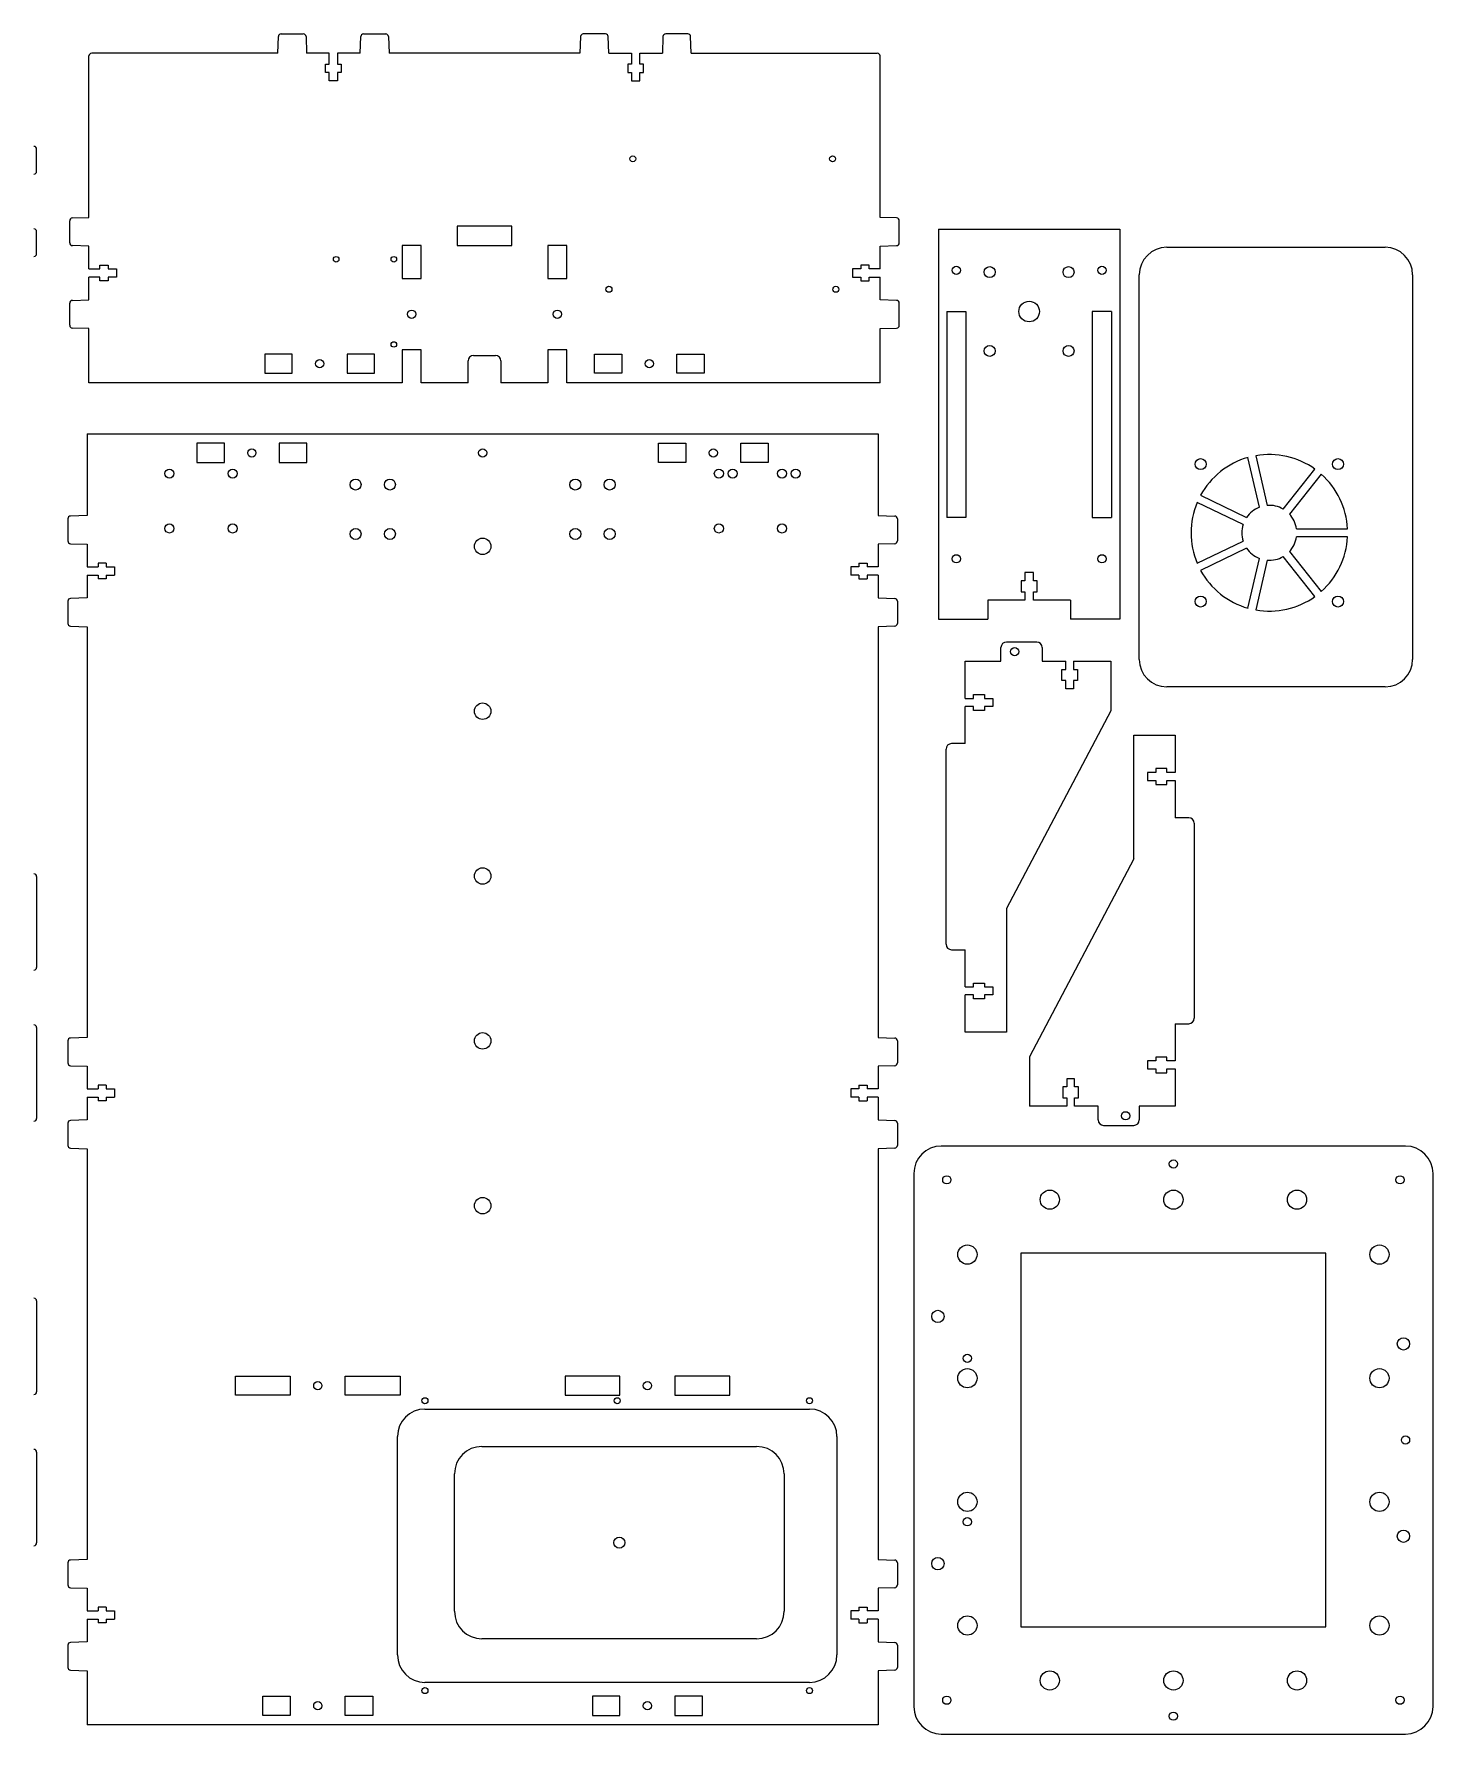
# Model space of a CAD drawing. Header units: millimetres. Extents: x 59 to 1216, y -522 to 793.
# Drawn here: x 703 to 1212, y 173 to 792 of the extents above; entities that cross this region are included whole.
import ezdxf

# ---------------------------------------------------------------- set-up
doc = ezdxf.new("R2010")
doc.units = ezdxf.units.MM

msp = doc.modelspace()

# ---------------------------------------------------------------- linework, layer by layer
at = {"color": 7, "linetype": 'Continuous', "lineweight": 15}
for p, q in [((791.58, 784.93), (791.79, 790.96)), ((792.79, 791.93), (800.86, 791.93)), ((801.86, 790.96), (802.07, 784.93)), ((821.58, 784.93), (821.79, 790.96)), ((822.79, 791.93), (830.86, 791.93)), ((831.86, 790.96), (832.07, 784.93)), ((901.79, 790.96), (901.58, 784.93)), ((910.86, 791.93), (902.79, 791.93)), ((912.07, 784.93), (911.86, 790.96)), ((931.79, 790.96), (931.58, 784.93)), ((940.86, 791.93), (932.79, 791.93)), ((942.07, 784.93), (941.86, 790.96)), ((722.82, 725.17), (722.82, 783.93)), ((791.58, 784.93), (723.82, 784.93)), ((810.32, 784.93), (802.07, 784.93)), ((808.95, 780.93), (810.32, 780.93)), ((808.95, 777.93), (808.95, 780.93)), ((810.32, 780.93), (810.32, 784.93)), ((813.32, 784.93), (813.32, 780.93)), ((821.58, 784.93), (813.32, 784.93)), ((813.32, 780.93), (814.7, 780.93)), ((814.7, 780.93), (814.7, 777.93)), ((901.58, 784.93), (832.07, 784.93)), ((912.07, 784.93), (920.32, 784.93)), ((920.32, 780.93), (918.95, 780.93)), ((918.95, 780.93), (918.95, 777.93)), ((920.32, 784.93), (920.32, 780.93)), ((923.32, 780.93), (923.32, 784.93)), ((923.32, 784.93), (931.58, 784.93)), ((924.7, 780.93), (923.32, 780.93)), ((924.7, 777.93), (924.7, 780.93)), ((942.07, 784.93), (1009.82, 784.93)), ((1010.82, 725.17), (1010.82, 783.93)), ((810.32, 777.93), (808.95, 777.93)), ((810.32, 774.93), (810.32, 777.93)), ((813.32, 774.93), (810.32, 774.93)), ((813.32, 777.93), (813.32, 774.93)), ((814.7, 777.93), (813.32, 777.93)), ((918.95, 777.93), (920.32, 777.93)), ((920.32, 777.93), (920.32, 774.93)), ((920.32, 774.93), (923.32, 774.93)), ((923.32, 774.93), (923.32, 777.93)), ((923.32, 777.93), (924.7, 777.93)), ((703.78, 741.95), (703.78, 750.01)), ((716.79, 724.96), (722.82, 725.17)), ((1016.86, 724.96), (1010.82, 725.17)), ((703.78, 711.95), (703.78, 720.01)), ((715.82, 715.89), (715.82, 723.96)), ((876.82, 721.93), (856.82, 721.93)), ((856.82, 721.93), (856.82, 714.93)), ((876.82, 714.93), (876.82, 721.93)), ((1017.82, 715.89), (1017.82, 723.96)), ((1032.09, 720.91), (1032.09, 578.91)), ((1032.09, 720.91), (1098.09, 720.91)), ((1098.09, 720.91), (1098.09, 578.91)), ((722.82, 714.68), (716.79, 714.89)), ((722.82, 706.43), (722.82, 714.68)), ((843.82, 714.93), (836.82, 714.93)), ((836.82, 714.93), (836.82, 702.93)), ((843.82, 702.93), (843.82, 714.93)), ((856.82, 714.93), (876.82, 714.93)), ((889.82, 714.93), (889.82, 702.93)), ((896.82, 714.93), (889.82, 714.93)), ((896.82, 702.93), (896.82, 714.93)), ((1010.82, 714.68), (1016.86, 714.89)), ((1010.82, 706.43), (1010.82, 714.68)), ((1115.19, 714.29), (1194.69, 714.29)), ((722.82, 706.43), (726.82, 706.43)), ((726.82, 707.8), (729.82, 707.8)), ((726.82, 706.43), (726.82, 707.8)), ((729.82, 707.8), (729.82, 706.43)), ((729.82, 706.43), (732.82, 706.43)), ((732.82, 706.43), (732.82, 703.43)), ((1003.82, 706.43), (1000.82, 706.43)), ((1000.82, 706.43), (1000.82, 703.43)), ((1006.82, 707.8), (1003.82, 707.8)), ((1003.82, 707.8), (1003.82, 706.43)), ((1006.82, 706.43), (1006.82, 707.8)), ((1010.82, 706.43), (1006.82, 706.43)), ((722.82, 695.17), (722.82, 703.43)), ((726.82, 703.43), (722.82, 703.43)), ((726.82, 702.05), (726.82, 703.43)), ((729.82, 702.05), (726.82, 702.05)), ((729.82, 703.43), (729.82, 702.05)), ((732.82, 703.43), (729.82, 703.43)), ((836.82, 702.93), (843.82, 702.93)), ((889.82, 702.93), (896.82, 702.93)), ((1000.82, 703.43), (1003.82, 703.43)), ((1003.82, 703.43), (1003.82, 702.05)), ((1003.82, 702.05), (1006.82, 702.05)), ((1006.82, 702.05), (1006.82, 703.43)), ((1006.82, 703.43), (1010.82, 703.43)), ((1010.82, 695.17), (1010.82, 703.43)), ((1105.19, 564.29), (1105.19, 704.29)), ((1204.69, 704.29), (1204.69, 564.29)), ((715.82, 685.89), (715.82, 693.96)), ((716.79, 694.96), (722.82, 695.17)), ((1016.86, 694.96), (1010.82, 695.17)), ((1017.82, 685.89), (1017.82, 693.96)), ((1035.09, 690.91), (1042.09, 690.91)), ((1035.09, 690.91), (1035.09, 615.91)), ((1042.09, 690.91), (1042.09, 615.91)), ((1095.09, 690.91), (1088.09, 690.91)), ((1088.09, 690.91), (1088.09, 615.91)), ((1095.09, 690.91), (1095.09, 615.91)), ((722.82, 684.68), (716.79, 684.89)), ((722.82, 664.93), (722.82, 684.68)), ((1010.82, 684.68), (1016.86, 684.89)), ((1010.82, 664.93), (1010.82, 684.68)), ((786.82, 675.43), (786.82, 668.43)), ((796.82, 675.43), (786.82, 675.43)), ((796.82, 668.43), (796.82, 675.43)), ((826.82, 675.43), (816.82, 675.43)), ((816.82, 675.43), (816.82, 668.43)), ((826.82, 668.43), (826.82, 675.43)), ((843.82, 676.93), (836.82, 676.93)), ((836.82, 676.93), (836.82, 664.93)), ((843.82, 664.93), (843.82, 676.93)), ((862.82, 674.93), (870.82, 674.93)), ((896.82, 676.93), (889.82, 676.93)), ((889.82, 676.93), (889.82, 664.93)), ((896.82, 664.93), (896.82, 676.93)), ((906.82, 675.43), (916.82, 675.43)), ((906.82, 668.43), (906.82, 675.43)), ((916.82, 675.43), (916.82, 668.43)), ((936.82, 668.43), (936.82, 675.43)), ((936.82, 675.43), (946.82, 675.43)), ((946.82, 675.43), (946.82, 668.43)), ((786.82, 668.43), (796.82, 668.43)), ((816.82, 668.43), (826.82, 668.43)), ((860.82, 664.93), (860.82, 672.93)), ((872.82, 672.93), (872.82, 664.93)), ((916.82, 668.43), (906.82, 668.43)), ((946.82, 668.43), (936.82, 668.43)), ((836.82, 664.93), (722.82, 664.93)), ((860.82, 664.93), (843.82, 664.93)), ((889.82, 664.93), (872.82, 664.93)), ((1010.82, 664.93), (896.82, 664.93)), ((722.13, 646.44), (722.13, 616.69)), ((722.13, 646.44), (1010.13, 646.44)), ((1010.13, 646.44), (1010.13, 616.69)), ((772.13, 642.94), (762.13, 642.94)), ((762.13, 642.94), (762.13, 635.94)), ((772.13, 635.94), (772.13, 642.94)), ((802.13, 642.94), (792.13, 642.94)), ((792.13, 642.94), (792.13, 635.94)), ((802.13, 635.94), (802.13, 642.94)), ((930.13, 642.94), (940.13, 642.94)), ((930.13, 635.94), (930.13, 642.94)), ((940.13, 642.94), (940.13, 635.94)), ((960.13, 642.94), (970.13, 642.94)), ((960.13, 635.94), (960.13, 642.94)), ((970.13, 642.94), (970.13, 635.94)), ((1148.9, 619.69), (1144.76, 637.79)), ((1147.6, 638.44), (1151.74, 620.33)), ((762.13, 635.94), (772.13, 635.94)), ((792.13, 635.94), (802.13, 635.94)), ((940.13, 635.94), (930.13, 635.94)), ((970.13, 635.94), (960.13, 635.94)), ((1157.55, 619.01), (1169.12, 633.53)), ((1171.4, 631.71), (1159.82, 617.19)), ((1142.97, 613.34), (1126.24, 621.4)), ((1127.5, 624.03), (1144.24, 615.97)), ((715.13, 615.48), (715.13, 607.41)), ((722.13, 616.69), (716.09, 616.48)), ((1010.13, 616.69), (1016.16, 616.48)), ((1017.13, 615.48), (1017.13, 607.41)), ((1042.09, 615.91), (1035.09, 615.91)), ((1088.09, 615.91), (1095.09, 615.91)), ((716.09, 606.41), (722.13, 606.2)), ((1016.16, 606.41), (1010.13, 606.2)), ((1126.24, 599.33), (1142.97, 607.38)), ((1162.41, 611.82), (1180.98, 611.82)), ((1180.98, 608.91), (1162.41, 608.91)), ((722.13, 606.2), (722.13, 597.94)), ((1010.13, 606.2), (1010.13, 597.94)), ((1144.24, 604.76), (1127.5, 596.7)), ((1144.76, 582.94), (1148.9, 601.04)), ((1151.74, 600.4), (1147.6, 582.29)), ((1169.12, 587.2), (1157.55, 601.72)), ((1159.82, 603.54), (1171.4, 589.02)), ((722.13, 597.94), (726.13, 597.94)), ((722.13, 594.94), (722.13, 586.69)), ((722.13, 594.94), (726.13, 594.94)), ((729.13, 599.32), (726.13, 599.32)), ((726.13, 599.32), (726.13, 597.94)), ((726.13, 594.94), (726.13, 593.57)), ((729.13, 599.32), (729.13, 597.94)), ((729.13, 597.94), (732.13, 597.94)), ((729.13, 594.94), (729.13, 593.57)), ((729.13, 594.94), (732.13, 594.94)), ((732.13, 597.94), (732.13, 594.94)), ((1003.13, 597.94), (1000.13, 597.94)), ((1000.13, 597.94), (1000.13, 594.94)), ((1003.13, 594.94), (1000.13, 594.94)), ((1003.13, 599.32), (1006.13, 599.32)), ((1003.13, 599.32), (1003.13, 597.94)), ((1003.13, 594.94), (1003.13, 593.57)), ((1006.13, 599.32), (1006.13, 597.94)), ((1010.13, 597.94), (1006.13, 597.94)), ((1006.13, 594.94), (1006.13, 593.57)), ((1010.13, 594.94), (1006.13, 594.94)), ((1010.13, 594.94), (1010.13, 586.69)), ((1066.69, 595.91), (1063.49, 595.91)), ((1063.49, 595.91), (1063.49, 592.91)), ((1066.69, 592.91), (1066.69, 595.91)), ((729.13, 593.57), (726.13, 593.57)), ((1003.13, 593.57), (1006.13, 593.57)), ((1063.49, 592.91), (1062.21, 592.91)), ((1062.21, 592.91), (1062.21, 588.91)), ((1062.21, 588.91), (1063.49, 588.91)), ((1063.49, 588.91), (1063.49, 585.91)), ((1067.96, 592.91), (1066.69, 592.91)), ((1066.69, 585.91), (1066.69, 588.91)), ((1066.69, 588.91), (1067.96, 588.91)), ((1067.96, 588.91), (1067.96, 592.91)), ((715.13, 585.48), (715.13, 577.41)), ((722.13, 586.69), (716.09, 586.48)), ((1010.13, 586.69), (1016.16, 586.48)), ((1017.13, 585.48), (1017.13, 577.41)), ((1063.49, 585.91), (1050.09, 585.91)), ((1050.09, 585.91), (1050.09, 578.91)), ((1080.09, 585.91), (1066.69, 585.91)), ((1080.09, 585.91), (1080.09, 578.91)), ((716.09, 576.41), (722.13, 576.2)), ((722.13, 576.2), (722.13, 426.69)), ((1016.16, 576.41), (1010.13, 576.2)), ((1010.13, 576.2), (1010.13, 426.69)), ((1032.09, 578.91), (1050.09, 578.91)), ((1098.09, 578.91), (1080.09, 578.91)), ((1067.84, 570.62), (1056.84, 570.62)), ((1041.84, 550.07), (1041.84, 563.62)), ((1041.84, 563.62), (1054.84, 563.62)), ((1054.84, 563.62), (1054.84, 568.62)), ((1069.84, 568.62), (1069.84, 563.62)), ((1069.84, 563.62), (1078.39, 563.62)), ((1078.39, 560.62), (1078.39, 563.62)), ((1081.29, 563.62), (1081.29, 560.62)), ((1081.29, 563.62), (1094.84, 563.62)), ((1094.84, 563.62), (1094.84, 545.62)), ((1076.97, 560.62), (1078.39, 560.62)), ((1076.97, 556.62), (1076.97, 560.62)), ((1081.29, 560.62), (1082.72, 560.62)), ((1082.72, 560.62), (1082.72, 556.62)), ((1044.84, 551.49), (1048.84, 551.49)), ((1044.84, 550.07), (1044.84, 551.49)), ((1048.84, 551.49), (1048.84, 550.07)), ((1078.39, 556.62), (1076.97, 556.62)), ((1078.39, 553.62), (1078.39, 556.62)), ((1081.29, 553.62), (1078.39, 553.62)), ((1081.29, 556.62), (1081.29, 553.62)), ((1082.72, 556.62), (1081.29, 556.62)), ((1194.69, 554.29), (1115.19, 554.29)), ((1041.84, 550.07), (1044.84, 550.07)), ((1044.84, 547.17), (1041.84, 547.17)), ((1041.84, 533.62), (1041.84, 547.17)), ((1044.84, 545.74), (1044.84, 547.17)), ((1048.84, 545.74), (1044.84, 545.74)), ((1048.84, 550.07), (1051.84, 550.07)), ((1048.84, 547.17), (1048.84, 545.74)), ((1051.84, 547.17), (1048.84, 547.17)), ((1051.84, 550.07), (1051.84, 547.17)), ((1094.84, 545.62), (1056.84, 473.62)), ((1041.84, 533.62), (1036.84, 533.62)), ((1103.2, 491.67), (1103.2, 536.67)), ((1103.2, 536.67), (1118.2, 536.67)), ((1118.2, 536.67), (1118.2, 523.12)), ((1034.84, 460.62), (1034.84, 531.62)), ((1111.2, 523.12), (1108.2, 523.12)), ((1108.2, 523.12), (1108.2, 520.22)), ((1108.2, 520.22), (1111.2, 520.22)), ((1115.2, 524.55), (1111.2, 524.55)), ((1111.2, 524.55), (1111.2, 523.12)), ((1111.2, 520.22), (1111.2, 518.8)), ((1115.2, 523.12), (1115.2, 524.55)), ((1118.2, 523.12), (1115.2, 523.12)), ((1115.2, 518.8), (1115.2, 520.22)), ((1115.2, 520.22), (1118.2, 520.22)), ((1118.2, 520.22), (1118.2, 506.67)), ((1111.2, 518.8), (1115.2, 518.8)), ((1123.2, 506.67), (1118.2, 506.67)), ((1125.2, 504.67), (1125.2, 433.67)), ((1103.2, 491.67), (1065.2, 419.67)), ((703.78, 485.26), (703.78, 452.2)), ((1056.84, 473.62), (1056.84, 428.62)), ((1036.84, 458.62), (1041.84, 458.62)), ((1041.84, 445.07), (1041.84, 458.62)), ((1044.84, 446.49), (1048.84, 446.49)), ((1044.84, 445.07), (1044.84, 446.49)), ((1048.84, 446.49), (1048.84, 445.07)), ((1041.84, 445.07), (1044.84, 445.07)), ((1041.84, 428.62), (1041.84, 442.17)), ((1044.84, 442.17), (1041.84, 442.17)), ((1044.84, 440.74), (1044.84, 442.17)), ((1048.84, 440.74), (1044.84, 440.74)), ((1048.84, 445.07), (1051.84, 445.07)), ((1048.84, 442.17), (1048.84, 440.74)), ((1051.84, 442.17), (1048.84, 442.17)), ((1051.84, 445.07), (1051.84, 442.17)), ((703.78, 430.26), (703.78, 397.2)), ((1056.84, 428.62), (1041.84, 428.62)), ((1118.2, 431.67), (1123.2, 431.67)), ((1118.2, 431.67), (1118.2, 418.12)), ((715.13, 425.48), (715.13, 417.41)), ((722.13, 426.69), (716.09, 426.48)), ((1010.13, 426.69), (1016.16, 426.48)), ((1017.13, 425.48), (1017.13, 417.41)), ((716.09, 416.41), (722.13, 416.2)), ((722.13, 416.2), (722.13, 407.94)), ((1016.16, 416.41), (1010.13, 416.2)), ((1010.13, 416.2), (1010.13, 407.94)), ((1065.2, 419.67), (1065.2, 401.67)), ((1111.2, 418.12), (1108.2, 418.12)), ((1108.2, 418.12), (1108.2, 415.22)), ((1108.2, 415.22), (1111.2, 415.22)), ((1115.2, 419.55), (1111.2, 419.55)), ((1111.2, 419.55), (1111.2, 418.12)), ((1111.2, 415.22), (1111.2, 413.8)), ((1115.2, 418.12), (1115.2, 419.55)), ((1118.2, 418.12), (1115.2, 418.12)), ((1115.2, 413.8), (1115.2, 415.22)), ((1115.2, 415.22), (1118.2, 415.22)), ((1118.2, 415.22), (1118.2, 401.67)), ((729.13, 409.32), (726.13, 409.32)), ((726.13, 409.32), (726.13, 407.94)), ((729.13, 409.32), (729.13, 407.94)), ((1003.13, 409.32), (1006.13, 409.32)), ((1003.13, 409.32), (1003.13, 407.94)), ((1006.13, 409.32), (1006.13, 407.94)), ((1078.75, 408.67), (1077.32, 408.67)), ((1077.32, 408.67), (1077.32, 404.67)), ((1081.65, 411.67), (1078.75, 411.67)), ((1078.75, 411.67), (1078.75, 408.67)), ((1081.65, 408.67), (1081.65, 411.67)), ((1083.07, 408.67), (1081.65, 408.67)), ((1083.07, 404.67), (1083.07, 408.67)), ((1111.2, 413.8), (1115.2, 413.8)), ((722.13, 407.94), (726.13, 407.94)), ((722.13, 404.94), (722.13, 396.69)), ((722.13, 404.94), (726.13, 404.94)), ((726.13, 404.94), (726.13, 403.57)), ((729.13, 403.57), (726.13, 403.57)), ((729.13, 407.94), (732.13, 407.94)), ((729.13, 404.94), (729.13, 403.57)), ((729.13, 404.94), (732.13, 404.94)), ((732.13, 407.94), (732.13, 404.94)), ((1003.13, 407.94), (1000.13, 407.94)), ((1000.13, 407.94), (1000.13, 404.94)), ((1003.13, 404.94), (1000.13, 404.94)), ((1003.13, 404.94), (1003.13, 403.57)), ((1003.13, 403.57), (1006.13, 403.57)), ((1010.13, 407.94), (1006.13, 407.94)), ((1006.13, 404.94), (1006.13, 403.57)), ((1010.13, 404.94), (1006.13, 404.94)), ((1010.13, 404.94), (1010.13, 396.69)), ((1077.32, 404.67), (1078.75, 404.67)), ((1078.75, 404.67), (1078.75, 401.67)), ((1081.65, 404.67), (1083.07, 404.67)), ((1081.65, 401.67), (1081.65, 404.67)), ((722.13, 396.69), (716.09, 396.48)), ((1010.13, 396.69), (1016.16, 396.48)), ((1078.75, 401.67), (1065.2, 401.67)), ((1090.2, 401.67), (1081.65, 401.67)), ((1090.2, 396.67), (1090.2, 401.67)), ((1118.2, 401.67), (1105.2, 401.67)), ((1105.2, 401.67), (1105.2, 396.67)), ((715.13, 395.48), (715.13, 387.41)), ((1017.13, 395.48), (1017.13, 387.41)), ((1092.2, 394.67), (1103.2, 394.67)), ((716.09, 386.41), (722.13, 386.2)), ((722.13, 386.2), (722.13, 236.69)), ((1016.16, 386.41), (1010.13, 386.2)), ((1010.13, 386.2), (1010.13, 236.69)), ((1202.11, 387.15), (1033.11, 387.15)), ((1023.11, 377.15), (1023.11, 183.15)), ((1212.11, 183.15), (1212.11, 377.15)), ((1173.11, 348.15), (1062.11, 348.15)), ((1062.11, 348.15), (1062.11, 212.15)), ((1173.11, 212.15), (1173.11, 348.15)), ((703.78, 330.76), (703.78, 297.7)), ((776.13, 303.44), (796.13, 303.44)), ((776.13, 296.44), (776.13, 303.44)), ((796.13, 303.44), (796.13, 296.44)), ((816.13, 303.44), (836.13, 303.44)), ((816.13, 296.44), (816.13, 303.44)), ((836.13, 303.44), (836.13, 296.44)), ((916.13, 303.44), (896.13, 303.44)), ((896.13, 303.44), (896.13, 296.44)), ((916.13, 296.44), (916.13, 303.44)), ((956.13, 303.44), (936.13, 303.44)), ((936.13, 303.44), (936.13, 296.44)), ((956.13, 296.44), (956.13, 303.44)), ((796.13, 296.44), (776.13, 296.44)), ((836.13, 296.44), (816.13, 296.44)), ((845.13, 291.44), (985.13, 291.44)), ((896.13, 296.44), (916.13, 296.44)), ((936.13, 296.44), (956.13, 296.44)), ((835.13, 201.94), (835.13, 281.44)), ((995.13, 281.44), (995.13, 201.94)), ((703.78, 275.76), (703.78, 242.7)), ((865.89, 277.8), (965.89, 277.8)), ((855.89, 217.8), (855.89, 267.8)), ((975.89, 267.8), (975.89, 217.8)), ((715.13, 235.48), (715.13, 227.41)), ((722.13, 236.69), (716.09, 236.48)), ((1010.13, 236.69), (1016.16, 236.48)), ((1017.13, 235.48), (1017.13, 227.41)), ((716.09, 226.41), (722.13, 226.2)), ((722.13, 226.2), (722.13, 217.94)), ((1016.16, 226.41), (1010.13, 226.2)), ((1010.13, 226.2), (1010.13, 217.94)), ((722.13, 217.94), (726.13, 217.94)), ((729.13, 219.32), (726.13, 219.32)), ((726.13, 219.32), (726.13, 217.94)), ((729.13, 219.32), (729.13, 217.94)), ((729.13, 217.94), (732.13, 217.94)), ((732.13, 217.94), (732.13, 214.94)), ((1003.13, 217.94), (1000.13, 217.94)), ((1000.13, 217.94), (1000.13, 214.94)), ((1003.13, 219.32), (1006.13, 219.32)), ((1003.13, 219.32), (1003.13, 217.94)), ((1006.13, 219.32), (1006.13, 217.94)), ((1010.13, 217.94), (1006.13, 217.94)), ((722.13, 214.94), (722.13, 206.69)), ((722.13, 214.94), (726.13, 214.94)), ((726.13, 214.94), (726.13, 213.57)), ((729.13, 213.57), (726.13, 213.57)), ((729.13, 214.94), (729.13, 213.57)), ((729.13, 214.94), (732.13, 214.94)), ((1003.13, 214.94), (1000.13, 214.94)), ((1003.13, 214.94), (1003.13, 213.57)), ((1003.13, 213.57), (1006.13, 213.57)), ((1006.13, 214.94), (1006.13, 213.57)), ((1010.13, 214.94), (1006.13, 214.94)), ((1010.13, 214.94), (1010.13, 206.69)), ((1062.11, 212.15), (1173.11, 212.15)), ((715.13, 205.48), (715.13, 197.41)), ((722.13, 206.69), (716.09, 206.48)), ((965.89, 207.8), (865.89, 207.8)), ((1010.13, 206.69), (1016.16, 206.48)), ((1017.13, 205.48), (1017.13, 197.41)), ((716.09, 196.41), (722.13, 196.2)), ((722.13, 196.2), (722.13, 176.44)), ((985.13, 191.94), (845.13, 191.94)), ((1016.16, 196.41), (1010.13, 196.2)), ((1010.13, 196.2), (1010.13, 176.44)), ((786.13, 186.94), (796.13, 186.94)), ((786.13, 179.94), (786.13, 186.94)), ((796.13, 186.94), (796.13, 179.94)), ((816.13, 186.94), (826.13, 186.94)), ((816.13, 179.94), (816.13, 186.94)), ((826.13, 186.94), (826.13, 179.94)), ((916.13, 186.94), (906.13, 186.94)), ((906.13, 186.94), (906.13, 179.94)), ((916.13, 179.94), (916.13, 186.94)), ((946.13, 186.94), (936.13, 186.94)), ((936.13, 186.94), (936.13, 179.94)), ((946.13, 179.94), (946.13, 186.94)), ((796.13, 179.94), (786.13, 179.94)), ((826.13, 179.94), (816.13, 179.94)), ((906.13, 179.94), (916.13, 179.94)), ((936.13, 179.94), (946.13, 179.94)), ((1010.13, 176.44), (722.13, 176.44)), ((1033.11, 173.15), (1202.11, 173.15))]:
    msp.add_line(p, q, dxfattribs=at)
for centre, radius in [((920.82, 746.49), 1.1), ((993.52, 746.49), 1.1), ((812.82, 709.93), 1), ((833.82, 709.93), 1), ((1038.59, 705.91), 1.5), ((1050.74, 705.25), 2), ((1079.43, 705.25), 2), ((1091.59, 705.91), 1.5), ((912.12, 699.03), 1.1), ((994.72, 699.03), 1.1), ((1065.09, 690.91), 3.75), ((840.32, 689.93), 1.5), ((893.32, 689.93), 1.5), ((833.82, 678.93), 1), ((1050.74, 676.57), 2), ((1079.43, 676.57), 2), ((806.82, 671.93), 1.5), ((926.82, 671.93), 1.5), ((782.13, 639.44), 1.5), ((866.13, 639.44), 1.5), ((950.13, 639.44), 1.5), ((1127.52, 635.36), 2), ((1177.52, 635.36), 2), ((752.13, 631.94), 1.65), ((775.13, 631.94), 1.65), ((952.13, 631.94), 1.65), ((957.13, 631.94), 1.65), ((975.13, 631.94), 1.65), ((980.13, 631.94), 1.65), ((819.88, 627.94), 2), ((832.38, 627.94), 2), ((899.88, 627.94), 2), ((912.38, 627.94), 2), ((752.13, 611.94), 1.65), ((775.13, 611.94), 1.65), ((952.13, 611.94), 1.65), ((975.13, 611.94), 1.65), ((819.88, 609.94), 2), ((832.38, 609.94), 2), ((866.13, 605.44), 3), ((899.88, 609.94), 2), ((912.38, 609.94), 2), ((1038.59, 600.91), 1.5), ((1091.59, 600.91), 1.5), ((1127.52, 585.36), 2), ((1177.52, 585.36), 2), ((1059.84, 567.12), 1.5), ((866.13, 545.44), 3), ((866.13, 485.44), 3), ((866.13, 425.44), 3), ((1100.2, 398.17), 1.5), ((1117.61, 380.65), 1.5), ((1035.11, 374.86), 1.5), ((1200.11, 374.86), 1.5), ((866.13, 365.44), 3), ((1072.61, 367.65), 3.5), ((1117.61, 367.65), 3.5), ((1162.61, 367.65), 3.5), ((1042.61, 347.65), 3.5), ((1192.61, 347.65), 3.5), ((1031.86, 325.15), 2.25), ((1201.36, 315.15), 2.25), ((1042.61, 309.9), 1.5), ((1042.61, 302.65), 3.5), ((1192.61, 302.65), 3.5), ((806.13, 299.94), 1.5), ((926.13, 299.94), 1.5), ((845.13, 294.44), 1.1), ((915.13, 294.44), 1.1), ((985.13, 294.44), 1.1), ((1202.11, 280.15), 1.5), ((1042.61, 257.65), 3.5), ((1192.61, 257.65), 3.5), ((1042.61, 250.4), 1.5), ((915.89, 242.8), 2), ((1201.36, 245.15), 2.25), ((1031.86, 235.15), 2.25), ((1042.61, 212.65), 3.5), ((1192.61, 212.65), 3.5), ((1072.61, 192.65), 3.5), ((1117.61, 192.65), 3.5), ((1162.61, 192.65), 3.5), ((845.13, 188.94), 1.1), ((985.13, 188.94), 1.1), ((1035.11, 185.45), 1.5), ((1200.11, 185.45), 1.5), ((806.13, 183.44), 1.5), ((926.13, 183.44), 1.5), ((1117.61, 179.65), 1.5)]:
    msp.add_circle(centre, radius, dxfattribs=at)
for centre, radius, start, end in [((792.79, 790.93), 1, 90, 178), ((800.86, 790.93), 1, 2, 90), ((822.79, 790.93), 1, 90, 178), ((830.86, 790.93), 1, 2, 90), ((902.79, 790.93), 1, 90, 178), ((910.86, 790.93), 1, 2, 90), ((932.79, 790.93), 1, 90, 178), ((940.86, 790.93), 1, 2, 90), ((723.82, 783.93), 1, 90, 180), ((1009.82, 783.93), 1, 0, 90), ((702.78, 750.01), 1, 0, 88), ((702.78, 741.95), 1, 272, 0), ((716.82, 723.96), 1, 92, 180), ((1016.82, 723.96), 1, 0, 88), ((702.78, 720.01), 1, 0, 88), ((702.78, 711.95), 1, 272, 0), ((716.82, 715.89), 1, 180, 268), ((1016.82, 715.89), 1, 272, 0), ((1115.19, 704.29), 10, 90, 180), ((1194.69, 704.29), 10, 360, 90), ((716.82, 693.96), 1, 92, 180), ((1016.82, 693.96), 1, 0, 88), ((716.82, 685.89), 1, 180, 268), ((1016.82, 685.89), 1, 272, 0), ((862.82, 672.93), 2, 90, 180), ((870.82, 672.93), 2, 0, 90), ((1152.52, 610.36), 28.5, 105.78665, 151.35621), ((1152.52, 610.36), 28.5, 54.35808, 99.92764), ((1152.52, 610.36), 28.5, 2.92951, 48.49907), ((1152.52, 610.36), 28.5, 157.21522, 202.78478), ((1152.52, 610.36), 10, 111.23239, 145.91047), ((1152.52, 610.36), 10, 59.80382, 94.4819), ((716.13, 615.48), 1, 92, 180), ((1016.13, 615.48), 1, 0, 88), ((1152.52, 610.36), 10, 162.66096, 197.33904), ((1152.52, 610.36), 10, 8.37525, 43.05332), ((716.13, 607.41), 1, 180, 268), ((1016.13, 607.41), 1, 272, 0), ((1152.52, 610.36), 10, 316.94668, 351.62475), ((1152.52, 610.36), 28.5, 311.50093, 357.07049), ((1152.52, 610.36), 10, 214.08953, 248.76761), ((1152.52, 610.36), 10, 265.5181, 300.19618), ((1152.52, 610.36), 28.5, 208.64379, 254.21335), ((716.13, 585.48), 1, 92, 180), ((1016.13, 585.48), 1, 0, 88), ((1152.52, 610.36), 28.5, 260.07236, 305.64192), ((716.13, 577.41), 1, 180, 268), ((1016.13, 577.41), 1, 272, 0), ((1056.84, 568.62), 2, 90, 180), ((1067.84, 568.62), 2, 360, 90), ((1115.19, 564.29), 10, 180, 270), ((1194.69, 564.29), 10, 270, 360), ((1036.84, 531.62), 2, 90, 180), ((1123.2, 504.67), 2, 360, 90), ((702.78, 485.26), 1, 0, 88), ((1036.84, 460.62), 2, 180, 270), ((702.78, 452.2), 1, 272, 0), ((1123.2, 433.67), 2, 270, 360), ((702.78, 430.26), 1, 0, 88), ((716.13, 425.48), 1, 92, 180), ((1016.13, 425.48), 1, 0, 88), ((716.13, 417.41), 1, 180, 268), ((1016.13, 417.41), 1, 272, 0), ((702.78, 397.2), 1, 272, 0), ((716.13, 395.48), 1, 92, 180), ((1016.13, 395.48), 1, 0, 88), ((1092.2, 396.67), 2, 180, 270), ((1103.2, 396.67), 2, 270, 360), ((716.13, 387.41), 1, 180, 268), ((1016.13, 387.41), 1, 272, 0), ((1033.11, 377.15), 10, 90, 180), ((1202.11, 377.15), 10, 360, 90), ((702.78, 330.76), 1, 0, 88), ((702.78, 297.7), 1, 272, 0), ((845.13, 281.44), 10, 90, 180), ((985.13, 281.44), 10, 0, 90), ((702.78, 275.76), 1, 0, 88), ((865.89, 267.8), 10, 90, 180), ((965.89, 267.8), 10, 0, 90), ((702.78, 242.7), 1, 272, 0), ((716.13, 235.48), 1, 92, 180), ((1016.13, 235.48), 1, 0, 88), ((716.13, 227.41), 1, 180, 268), ((1016.13, 227.41), 1, 272, 0), ((865.89, 217.8), 10, 180, 270), ((965.89, 217.8), 10, 270, 0), ((716.13, 205.48), 1, 92, 180), ((1016.13, 205.48), 1, 0, 88), ((845.13, 201.94), 10, 180, 270), ((985.13, 201.94), 10, 270, 0), ((716.13, 197.41), 1, 180, 268), ((1016.13, 197.41), 1, 272, 0), ((1033.11, 183.15), 10, 180, 270), ((1202.11, 183.15), 10, 270, 360)]:
    msp.add_arc(centre, radius, start, end, dxfattribs=at)

doc.saveas('drawing.dxf')
